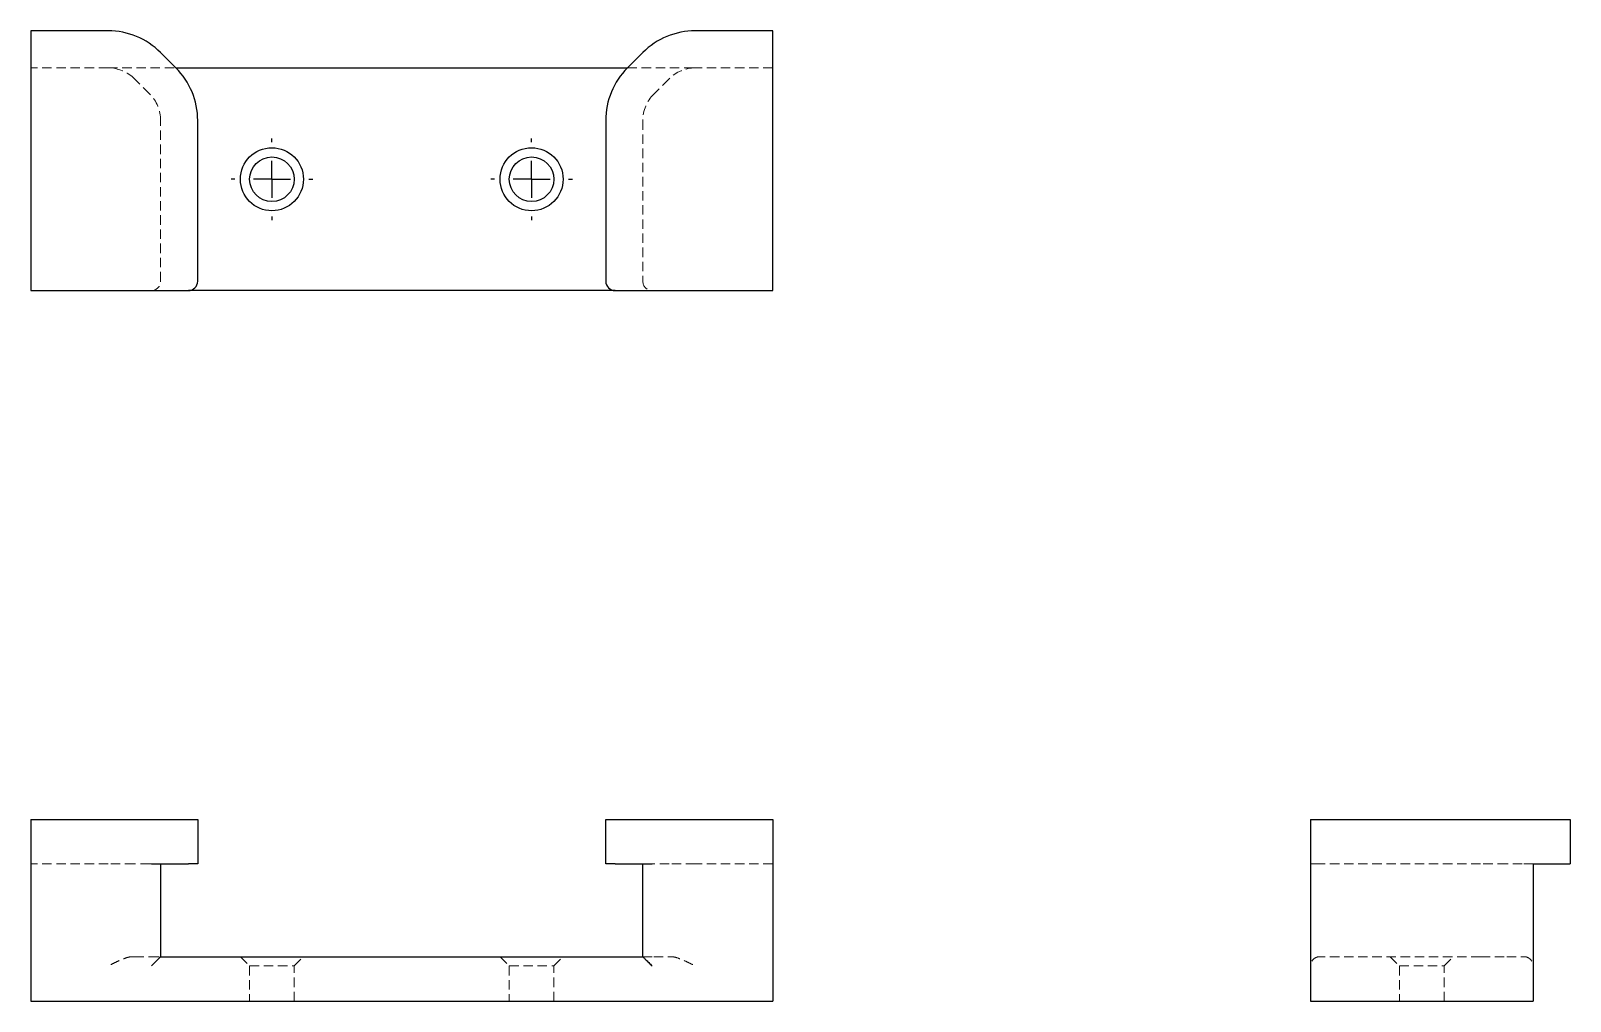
# Model space of a CAD drawing. Header units: millimetres. Extents: x 33 to 240, y 45 to 176.
import ezdxf

# ---------------------------------------------------------------- set-up
doc = ezdxf.new("R2010")
doc.units = ezdxf.units.MM
doc.linetypes.add('HIDDEN', pattern=[1.905, 1.27, -0.635])
doc.layers.add('10', color=7, linetype='Continuous')

# ---------------------------------------------------------------- blocks, each defined once
blk = doc.blocks.new('SW_CENTERMARKSYMBOL_0')
at = {"layer": '10', "color": 0}
for p, q in [((0, 5), (0, 5.5)), ((0, 0), (0, 2.5)), ((-5, 0), (-5.5, 0)), ((0, 0), (-2.5, 0)), ((0, 0), (0, -2.5)), ((0, 0), (2.5, 0)), ((5, 0), (5.5, 0)), ((0, -5), (0, -5.5))]:
    blk.add_line(p, q, dxfattribs=at)
blk = doc.blocks.new('SW_CENTERMARKSYMBOL_1')
at = {"layer": '10', "color": 0}
for p, q in [((0, 5), (0, 5.5)), ((0, 0), (0, 2.5)), ((-5, 0), (-5.5, 0)), ((0, 0), (-2.5, 0)), ((0, 0), (0, -2.5)), ((0, 0), (2.5, 0)), ((5, 0), (5.5, 0)), ((0, -5), (0, -5.5))]:
    blk.add_line(p, q, dxfattribs=at)

msp = doc.modelspace()

# ---------------------------------------------------------------- linework, layer by layer
at = {"color": 7, "linetype": 'Continuous', "lineweight": 25}
for p, q in [((33, 175.5), (33, 140.5)), ((43.43, 175.5), (33, 175.5)), ((133, 175.5), (122.57, 175.5)), ((133, 140.5), (133, 175.5)), ((52.57, 170.5), (50.5, 172.57)), ((115.5, 172.57), (113.43, 170.5)), ((52.57, 170.5), (113.43, 170.5)), ((55.5, 141.75), (55.5, 163.43)), ((110.5, 163.43), (110.5, 141.75)), ((33, 140.5), (54.25, 140.5)), ((111.75, 140.5), (54.25, 140.5)), ((111.75, 140.5), (133, 140.5)), ((33, 69.25), (33, 44.75)), ((33, 69.25), (54.25, 69.25)), ((54.25, 69.25), (55.5, 69.25)), ((55.5, 69.25), (55.5, 63.25)), ((110.5, 63.25), (110.5, 69.25)), ((110.5, 69.25), (111.75, 69.25)), ((111.75, 69.25), (133, 69.25)), ((133, 69.25), (133, 44.75)), ((205.5, 69.25), (205.5, 44.75)), ((205.5, 69.25), (240.5, 69.25)), ((240.5, 69.25), (240.5, 63.25)), ((49.25, 63.25), (54.25, 63.25)), ((50.5, 63.25), (50.5, 50.75)), ((55.5, 63.25), (54.25, 63.25)), ((111.75, 63.25), (110.5, 63.25)), ((111.75, 63.25), (116.75, 63.25)), ((115.5, 50.75), (115.5, 63.25)), ((235.5, 63.25), (240.5, 63.25)), ((235.5, 63.25), (235.5, 44.75)), ((50.5, 50.75), (115.5, 50.75)), ((33, 44.75), (133, 44.75)), ((205.5, 44.75), (235.5, 44.75))]:
    msp.add_line(p, q, dxfattribs=at)
at = {"color": 7, "linetype": 'HIDDEN', "lineweight": 18}
for p, q in [((43.43, 170.5), (33, 170.5)), ((43.43, 170.5), (52.57, 170.5)), ((113.43, 170.5), (122.57, 170.5)), ((133, 170.5), (122.57, 170.5)), ((49.04, 166.96), (46.96, 169.04)), ((119.04, 169.04), (116.96, 166.96)), ((50.5, 141.75), (50.5, 163.43)), ((115.5, 163.43), (115.5, 141.75)), ((43.43, 63.25), (33, 63.25)), ((46.96, 63.25), (43.43, 63.25)), ((49.04, 63.25), (46.96, 63.25)), ((49.25, 63.25), (49.04, 63.25)), ((116.96, 63.25), (116.75, 63.25)), ((119.04, 63.25), (116.96, 63.25)), ((122.57, 63.25), (119.04, 63.25)), ((133, 63.25), (122.57, 63.25)), ((206.75, 63.25), (205.5, 63.25)), ((228.43, 63.25), (206.75, 63.25)), ((231.96, 63.25), (228.43, 63.25)), ((234.04, 63.25), (231.96, 63.25)), ((235.5, 63.25), (234.04, 63.25)), ((46.74, 50.75), (46.96, 50.75)), ((46.96, 50.75), (49.04, 50.75)), ((49.04, 50.75), (50.5, 50.75)), ((61.25, 50.75), (62.5, 49.5)), ((68.5, 49.5), (69.75, 50.75)), ((96.25, 50.75), (97.5, 49.5)), ((103.5, 49.5), (104.75, 50.75)), ((115.5, 50.75), (116.96, 50.75)), ((116.96, 50.75), (119.04, 50.75)), ((119.04, 50.75), (119.26, 50.75)), ((228.43, 50.75), (206.75, 50.75)), ((216.25, 50.75), (217.5, 49.5)), ((223.5, 49.5), (224.75, 50.75)), ((228.43, 50.75), (231.96, 50.75)), ((231.96, 50.75), (234.04, 50.75)), ((234.04, 50.75), (234.25, 50.75)), ((62.5, 49.5), (68.5, 49.5)), ((62.5, 49.5), (62.5, 44.75)), ((68.5, 44.75), (68.5, 49.5)), ((97.5, 49.5), (103.5, 49.5)), ((97.5, 49.5), (97.5, 44.75)), ((103.5, 44.75), (103.5, 49.5)), ((217.5, 49.5), (223.5, 49.5)), ((217.5, 49.5), (217.5, 44.75)), ((223.5, 44.75), (223.5, 49.5))]:
    msp.add_line(p, q, dxfattribs=at)
at = {"color": 7, "linetype": 'Continuous', "lineweight": 25}
for centre, radius in [((65.5, 155.5), 4.25), ((65.5, 155.5), 3), ((100.5, 155.5), 4.25), ((100.5, 155.5), 3)]:
    msp.add_circle(centre, radius, dxfattribs=at)
for centre, radius, start, end in [((43.43, 165.5), 10, 45, 90), ((122.57, 165.5), 10, 90, 135), ((45.5, 163.43), 10, 0, 45), ((120.5, 163.43), 10, 135, 180), ((54.25, 141.75), 1.25, 270, 0), ((111.75, 141.75), 1.25, 180, 270)]:
    msp.add_arc(centre, radius, start, end, dxfattribs=at)
at = {"color": 7, "linetype": 'HIDDEN', "lineweight": 18}
for centre, radius, start, end in [((43.43, 165.5), 5, 45, 90), ((122.57, 165.5), 5, 90, 135), ((45.5, 163.43), 5, 0, 45), ((120.5, 163.43), 5, 135, 180), ((49.25, 141.75), 1.25, 270, 0), ((116.75, 141.75), 1.25, 180, 270)]:
    msp.add_arc(centre, radius, start, end, dxfattribs=at)
for points in [[(46.74, 50.75), (46.49, 50.75), (46.24, 50.7), (45.69, 50.54), (45.42, 50.43), (44.86, 50.2), (44.58, 50.06), (44, 49.79), (43.72, 49.64), (43.43, 49.5)], [(119.26, 50.75), (119.51, 50.75), (119.76, 50.7), (120.31, 50.54), (120.58, 50.43), (121.14, 50.2), (121.42, 50.06), (122, 49.79), (122.28, 49.64), (122.57, 49.5)], [(206.75, 50.75), (206.6, 50.75), (206.44, 50.72), (206.14, 50.6), (205.99, 50.51), (205.74, 50.26), (205.65, 50.11), (205.53, 49.81), (205.5, 49.65), (205.5, 49.5)], [(234.25, 50.75), (234.47, 50.75), (234.65, 50.7), (234.97, 50.54), (235.1, 50.43), (235.3, 50.2), (235.38, 50.06), (235.48, 49.79), (235.5, 49.64), (235.5, 49.5)]]:
    msp.add_open_spline(points, degree=3, knots=[0, 0, 0, 0, 0.25, 0.25, 0.5, 0.5, 0.75, 0.75, 1, 1, 1, 1], dxfattribs=at)
at = {"color": 7, "linetype": 'Continuous', "lineweight": 25}
for points in [[(49.25, 49.5), (49.4, 49.65), (49.56, 49.81), (49.86, 50.11), (50.01, 50.26), (50.26, 50.51), (50.35, 50.6), (50.47, 50.72), (50.5, 50.75), (50.5, 50.75)], [(115.5, 50.75), (115.5, 50.75), (115.53, 50.72), (115.65, 50.6), (115.74, 50.51), (115.99, 50.26), (116.14, 50.11), (116.44, 49.81), (116.6, 49.65), (116.75, 49.5)]]:
    msp.add_open_spline(points, degree=3, knots=[0, 0, 0, 0, 0.25, 0.25, 0.5, 0.5, 0.75, 0.75, 1, 1, 1, 1], dxfattribs=at)

# ---------------------------------------------------------------- block references
at = {"layer": '10'}
for name, p in [('SW_CENTERMARKSYMBOL_1', (65.5, 155.5)), ('SW_CENTERMARKSYMBOL_0', (100.5, 155.5))]:
    msp.add_blockref(name, p, dxfattribs=at)

doc.saveas('drawing.dxf')
